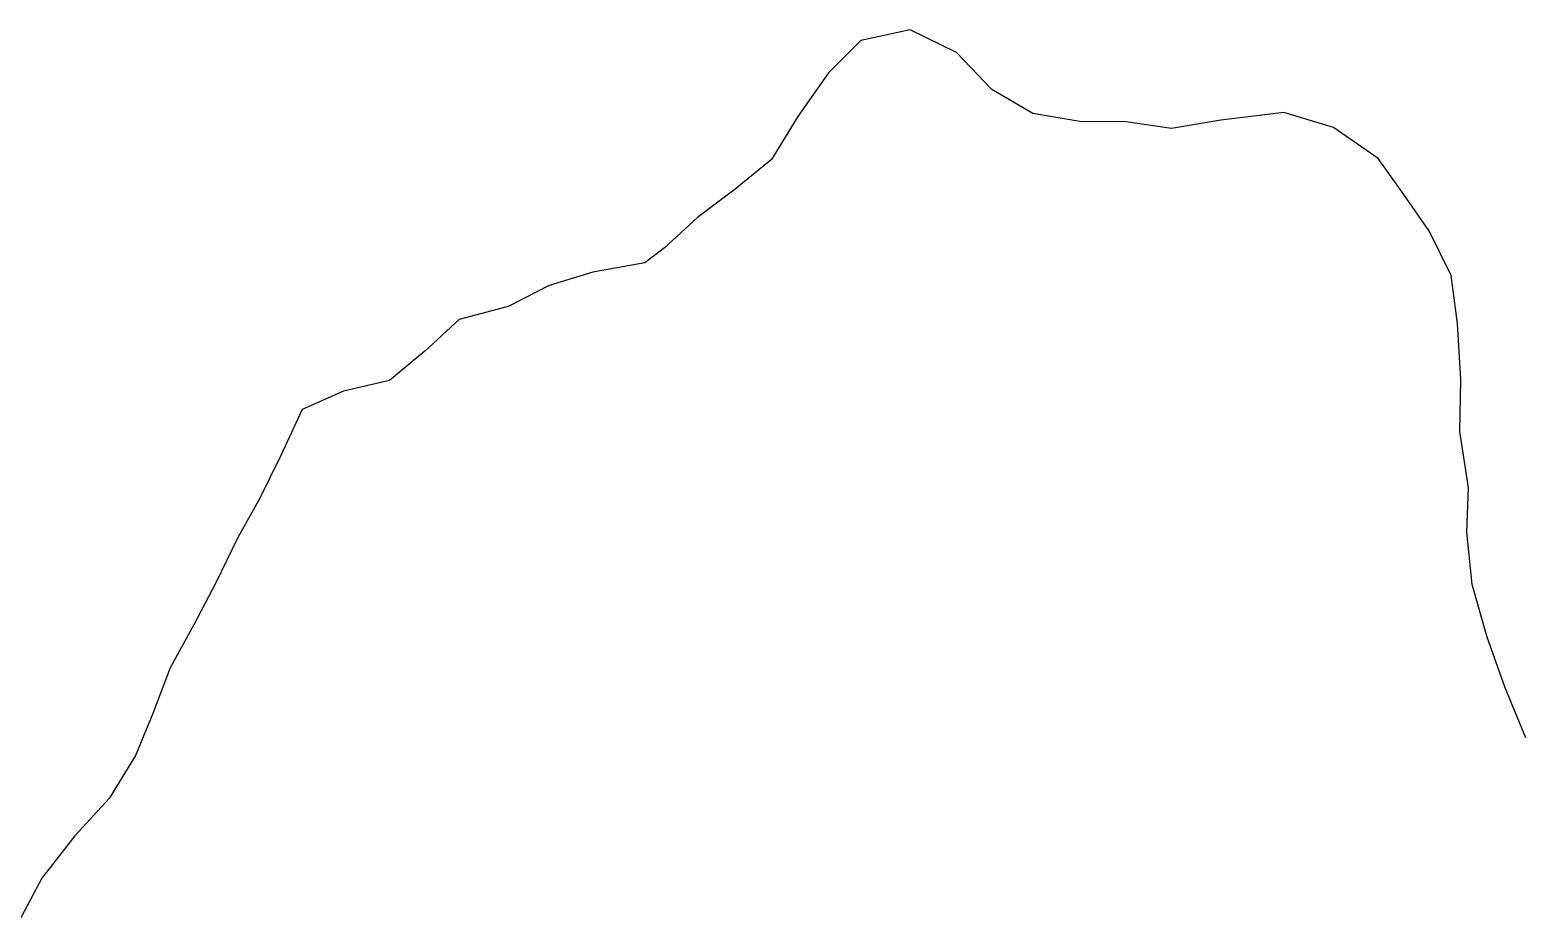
# Model space of a CAD drawing. Extents: x 208948 to 212966, y 4875285 to 4878160.
# Drawn here: x 210666 to 210835.1, y 4877556.1 to 4877657 of the extents above; entities that cross this region are included whole.
import ezdxf

# ---------------------------------------------------------------- set-up
doc = ezdxf.new("R2010")
doc.units = 0
doc.header["$LTSCALE"] = 1.5
doc.header["$MEASUREMENT"] = 0
doc.linetypes.add('TRACO_13', pattern=[8, 5, -1, 1, -1])
doc.layers.add('HD-CURSO-INTER', color=170, linetype='CONTINUOUS')

msp = doc.modelspace()

# ---------------------------------------------------------------- linework, layer by layer
at = {"layer": 'HD-CURSO-INTER', "linetype": 'TRACO_13'}
msp.add_polyline3d([(210835.14, 4877576.98, 12.57), (210832.8, 4877582.62, 12.57), (210830.77, 4877588.34, 12.57), (210829.09, 4877594.32, 12.57), (210828.49, 4877600.22, 11.58), (210828.68, 4877605.23, 11.57), (210827.71, 4877611.59, 11.57), (210827.79, 4877617.48, 11.57), (210827.43, 4877623.79, 11.57), (210826.73, 4877629.25, 11.57), (210824.25, 4877634.22, 11.55), (210821.35, 4877638.39, 11.54), (210818.46, 4877642.47, 11.54), (210813.42, 4877645.95, 11.5), (210807.78, 4877647.65, 11.51), (210800.67, 4877646.79, 11.49), (210795.08, 4877645.83, 9.46), (210789.94, 4877646.59, 9.44), (210784.74, 4877646.63, 9.44), (210779.43, 4877647.54, 9.42), (210774.78, 4877650.26, 9.4), (210770.77, 4877654.42, 9.31), (210765.55, 4877656.99, 9.07), (210759.96, 4877655.81, 9.96), (210756.32, 4877652.15, 9.89), (210752.83, 4877647.22, 9.86), (210749.87, 4877642.34, 9.85), (210745.74, 4877638.99, 9.86), (210741.49, 4877635.79, 7.86), (210737.76, 4877632.35, 7.87), (210735.56, 4877630.65, 7.4), (210729.65, 4877629.61, 4.38), (210724.72, 4877628.12, 7.37), (210720.08, 4877625.72, 6.37), (210714.55, 4877624.27, 6.35), (210710.66, 4877620.67, 6.3), (210706.67, 4877617.35, 6.23), (210701.49, 4877616.15, 6.2), (210696.81, 4877614.08, 6.18), (210694.37, 4877608.9, 6.17), (210691.96, 4877603.98, 6.12), (210689.51, 4877599.6, 6.08), (210687.03, 4877594.51, 6.07), (210684.57, 4877589.76, 4.07), (210681.88, 4877584.9, 4.08), (210679.9, 4877579.74, 4.02), (210677.96, 4877574.99, 3.98), (210674.990319, 4877570.118611, 3.963281), (210671.110166, 4877565.88888, 3.963281), (210667.370063, 4877561.129175, 3.963281), (210664.740099, 4877556.149468, 3.903387)], dxfattribs=at)

doc.saveas('drawing.dxf')
